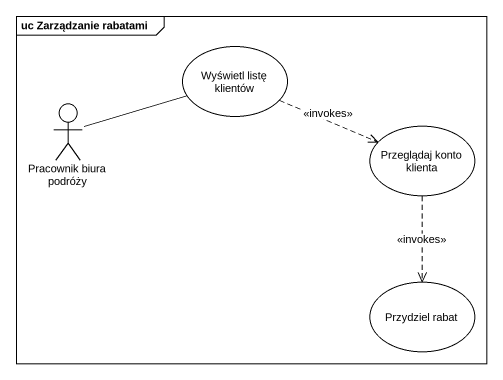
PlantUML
@startuml
mainframe uc Zarządzanie rabatami
usecase "Wyświetl listę klientów" as Wyświetl_listę_klientów
actor "Pracownik biura podróży" as Pracownik_biura_podróży
usecase "Przeglądaj konto klienta" as Przeglądaj_konto_klienta
usecase "Przydziel rabat" as Przydziel_rabat
Wyświetl_listę_klientów -left- Pracownik_biura_podróży
Wyświetl_listę_klientów .right.> Przeglądaj_konto_klienta : <<invokes>>
Przeglądaj_konto_klienta ..> Przydziel_rabat : <<invokes>>
@enduml
